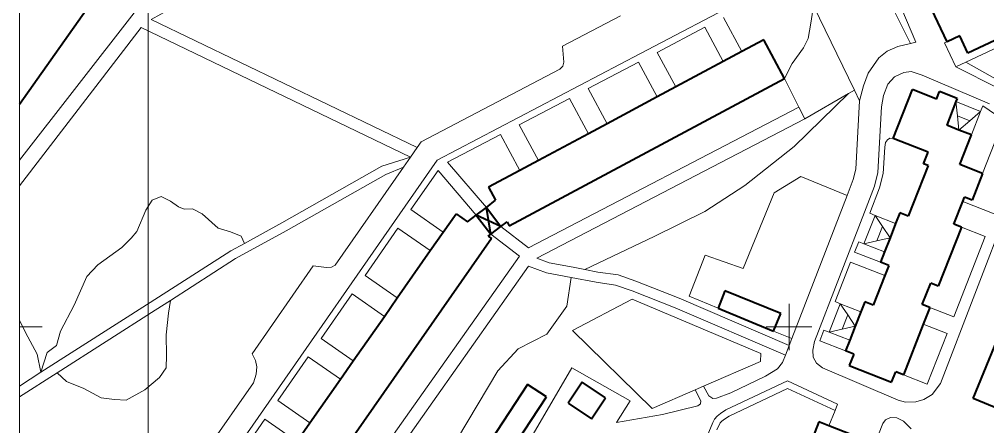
# Model space of a CAD drawing. Extents: x 1000 to 4000, y -5000 to -1000.
# Drawn here: x 1000 to 1251.6, y -3826 to -3720.1 of the extents above; entities that cross this region are included whole.
import ezdxf

# ---------------------------------------------------------------- set-up
doc = ezdxf.new("R2010")
doc.units = 0
doc.header["$MEASUREMENT"] = 0
for name, color, linetype in [('1', 7, 'CONTINUOUS'), ('11', 7, 'CONTINUOUS'), ('24', 7, 'CONTINUOUS'), ('40', 7, 'CONTINUOUS'), ('6', 7, 'CONTINUOUS'), ('7', 7, 'CONTINUOUS'), ('границы команд_1', 10, 'CONTINUOUS')]:
    doc.layers.add(name, color=color, linetype=linetype)

msp = doc.modelspace()

# ---------------------------------------------------------------- linework, layer by layer
at = {"layer": '1', "color": 253, "linetype": 'Continuous', "lineweight": 0}
for p, q in [((1000, -3000), (1000, -4000)), ((1200, -3806.06), (1200, -3794.02)), ((1005.96, -3800), (1000, -3800)), ((1205.96, -3800), (1194.04, -3800))]:
    msp.add_line(p, q, dxfattribs=at)
at = {"layer": '11', "color": 253, "linetype": 'Continuous', "lineweight": 0}
for p, q in [((1218.72, -3700.73), (1231.59, -3726.32)), ((1216.98, -3738.45), (1206.32, -3716.56)), ((1231.59, -3726.32), (1228.29, -3727.13)), ((1225.53, -3728.36), (1223.31, -3730.08)), ((1228.29, -3727.13), (1225.53, -3728.36)), ((1223.31, -3730.08), (1220.55, -3734.04)), ((1245.98, -3731.18), (1260.86, -3739.65)), ((1220.55, -3734.04), (1219.34, -3737.34)), ((1218.34, -3741.25), (1216.98, -3738.45)), ((1219.34, -3737.34), (1218.34, -3741.25)), ((1250.36, -3742.54), (1249.79, -3743.99)), ((1253.69, -3744.82), (1250.36, -3742.54)), ((1196.14, -3765.13), (1203.06, -3760.94)), ((1203.06, -3760.94), (1215.08, -3765.88)), ((1188.09, -3784.86), (1196.14, -3765.13)), ((1215.08, -3765.88), (1200.72, -3803.08)), ((1253.31, -3770.61), (1245.16, -3767.4)), ((1250.98, -3776.54), (1244.82, -3774.11)), ((1242.79, -3797.38), (1250.98, -3776.54)), ((1174.05, -3792.03), (1178.18, -3781.4)), ((1178.18, -3781.4), (1188.09, -3784.86)), ((1143.7, -3801.01), (1159.27, -3792.84)), ((1159.27, -3792.84), (1192.7, -3806.99)), ((1181.57, -3795.14), (1174.05, -3792.03)), ((1236.63, -3794.95), (1242.79, -3797.38)), ((1241.06, -3801.76), (1234.9, -3799.34)), ((1164.46, -3821.24), (1143.7, -3801.01)), ((1200.72, -3803.08), (1196, -3801.12)), ((1235.88, -3814.94), (1241.06, -3801.76)), ((1192.6, -3808.99), (1177.74, -3815.45)), ((1192.7, -3806.99), (1192.6, -3808.99)), ((1229.72, -3812.52), (1235.88, -3814.94)), ((1175.65, -3816.37), (1164.46, -3821.24)), ((1177.74, -3815.45), (1175.65, -3816.37))]:
    msp.add_line(p, q, dxfattribs=at)
at = {"layer": '24', "color": 253, "linetype": 'Continuous', "lineweight": 0}
for p, q in [((1112.48, -3676.39), (1034.27, -3720.14)), ((1230.57, -3692.53), (1161.42, -3728.97)), ((1226.2, -3710.01), (1232.96, -3725.98)), ((1029.85, -3718.37), (1000, -3756.71)), ((1103.35, -3753.41), (1034.27, -3720.14)), ((1156.24, -3719.11), (1141.16, -3727.01)), ((1182.99, -3719.56), (1187.76, -3728.45)), ((1031.62, -3722.21), (1000, -3763.31)), ((1101.61, -3755.92), (1031.62, -3722.21)), ((1178.15, -3722.11), (1165.78, -3728.64)), ((1178.15, -3722.11), (1182.93, -3731.04)), ((1232.96, -3725.98), (1231.59, -3726.32)), ((1240.43, -3726.16), (1241.06, -3725.87)), ((1243.37, -3732.41), (1240.43, -3726.16)), ((1260.94, -3724.13), (1245.98, -3731.18)), ((1141.16, -3727.01), (1141.49, -3731.16)), ((1165.78, -3728.64), (1170.6, -3737.64)), ((1161.42, -3728.97), (1108.58, -3756.66)), ((1141.49, -3731.16), (1141.2, -3732.2)), ((1160.93, -3731.18), (1147.81, -3738.06)), ((1160.93, -3731.18), (1165.78, -3740.23)), ((1245.98, -3731.18), (1243.37, -3732.41)), ((1140.42, -3733.04), (1104.4, -3751.91)), ((1141.2, -3732.2), (1140.42, -3733.04)), ((1227.44, -3734.98), (1229.82, -3733.84)), ((1229.82, -3733.84), (1231.73, -3733.65)), ((1231.73, -3733.65), (1234.58, -3734.6)), ((1243.37, -3732.41), (1254.37, -3737.94)), ((1225.69, -3736.95), (1227.44, -3734.98)), ((1234.58, -3734.6), (1252.11, -3742.02)), ((1147.81, -3738.06), (1152.72, -3747.23)), ((1225.69, -3736.95), (1224.54, -3739.83)), ((1142.96, -3740.6), (1129.87, -3747.46)), ((1142.96, -3740.6), (1147.9, -3749.81)), ((1218.34, -3741.25), (1217.35, -3759.03)), ((1224.54, -3739.83), (1224.03, -3742.8)), ((1132.31, -3779.43), (1202.55, -3742.93)), ((1202.55, -3742.93), (1204.13, -3745.97)), ((1224.03, -3742.8), (1223.07, -3759.9)), ((1134.43, -3782.19), (1204.13, -3745.97)), ((1129.87, -3747.46), (1134.87, -3756.8)), ((1255.59, -3746.75), (1250.32, -3760.14)), ((1125.02, -3750), (1111.29, -3757.19)), ((1125.02, -3750), (1130.05, -3759.38)), ((1225.55, -3751.4), (1225.1, -3752.1)), ((1226.16, -3750.98), (1225.55, -3751.4)), ((1227.09, -3751.01), (1226.16, -3750.98)), ((1103.35, -3753.41), (1101.61, -3755.92)), ((1104.4, -3751.91), (1103.35, -3753.41)), ((1224.86, -3753.28), (1224.48, -3760.12)), ((1225.1, -3752.1), (1224.86, -3753.28)), ((1094.23, -3758.26), (1101.61, -3755.92)), ((1101.61, -3755.92), (1099.8, -3758.52)), ((1108.58, -3756.66), (1037.4, -3858.95)), ((1068.21, -3772.97), (1094.23, -3758.26)), ((1099.8, -3758.52), (1082.06, -3784.02)), ((1095.27, -3760.39), (1099.8, -3758.52)), ((1121.36, -3768.96), (1111.29, -3757.19)), ((1217.35, -3759.03), (1216.68, -3761.7)), ((1069.36, -3775.04), (1095.27, -3760.39)), ((1108.82, -3759.35), (1101.73, -3769.54)), ((1118.73, -3770.96), (1108.82, -3759.35)), ((1223.07, -3759.9), (1222.19, -3763.43)), ((1224.48, -3760.12), (1223.54, -3763.86)), ((1216.68, -3761.7), (1215.08, -3765.88)), ((1222.19, -3763.43), (1219.58, -3770.23)), ((1223.54, -3763.86), (1221, -3770.5)), ((1258.58, -3764.56), (1239.35, -3814.74)), ((1101.73, -3769.54), (1110.12, -3775.41)), ((1219.58, -3770.23), (1206.61, -3803.82)), ((1221, -3770.5), (1222.35, -3771.03)), ((1058.47, -3778.31), (1068.21, -3772.97)), ((1125.15, -3773.94), (1132.31, -3779.43)), ((1056.13, -3782.28), (1069.36, -3775.04)), ((1098.39, -3774.34), (1089.82, -3786.65)), ((1098.39, -3774.34), (1106.78, -3780.2)), ((1122.53, -3775.94), (1129.96, -3781.64)), ((1054.93, -3780.24), (1058.47, -3778.31)), ((1218.1, -3777.88), (1217.04, -3780.57)), ((1219.45, -3778.41), (1218.1, -3777.88)), ((1034.02, -3793.68), (1054.93, -3780.24)), ((1039.71, -3909.38), (1129.96, -3781.64)), ((1217.04, -3780.57), (1223.75, -3783.21)), ((1039.25, -3793.13), (1056.13, -3782.28)), ((1076.36, -3784.17), (1060.46, -3807.01)), ((1076.36, -3784.17), (1079.83, -3784.6)), ((1081.11, -3784.49), (1082.06, -3784.02)), ((1134.43, -3782.19), (1137.66, -3783.4)), ((1137.66, -3783.4), (1143.91, -3784.53)), ((1216, -3783.21), (1211.97, -3793.47)), ((1216, -3783.21), (1224.88, -3786.7)), ((1044.99, -3907.85), (1132.3, -3784.28)), ((1079.83, -3784.6), (1081.11, -3784.49)), ((1089.82, -3786.65), (1098.18, -3792.5)), ((1132.3, -3784.28), (1136.94, -3786.01)), ((1136.94, -3786.01), (1143.42, -3787.18)), ((1143.91, -3784.53), (1146.91, -3785.11)), ((1146.91, -3785.11), (1150.34, -3785.78)), ((1150.34, -3785.78), (1155.58, -3786.53)), ((1155.58, -3786.53), (1160.19, -3788.16)), ((1143.42, -3787.18), (1149.89, -3788.44)), ((1149.89, -3788.44), (1154.93, -3789.16)), ((1154.93, -3789.16), (1159.25, -3790.69)), ((1160.19, -3788.16), (1171.43, -3792.59)), ((1086.48, -3791.45), (1078.43, -3803.02)), ((1086.48, -3791.45), (1094.84, -3797.29)), ((1159.25, -3790.69), (1170.4, -3795.09)), ((1005.62, -3811.82), (1034.02, -3793.68)), ((1035.3, -3795.66), (1039.25, -3793.13)), ((1171.43, -3792.59), (1200.04, -3804.85)), ((1211.97, -3793.47), (1213.32, -3794)), ((1009.81, -3811.95), (1035.3, -3795.66)), ((1170.4, -3795.09), (1199.06, -3807.37)), ((1207.98, -3803.62), (1209.07, -3800.85)), ((1209.07, -3800.85), (1210.42, -3801.38)), ((1078.43, -3803.02), (1086.76, -3808.84)), ((1200.72, -3803.08), (1200.04, -3804.85)), ((1206.23, -3806.11), (1206.61, -3803.82)), ((1214.68, -3806.26), (1207.98, -3803.62)), ((1200.04, -3804.85), (1199.06, -3807.37)), ((1206.29, -3807.91), (1206.23, -3806.11)), ((1060.46, -3807.01), (1061.37, -3808.77)), ((1061.37, -3808.77), (1061.7, -3810.44)), ((1075.09, -3807.82), (1067.17, -3819.2)), ((1075.09, -3807.82), (1083.42, -3813.64)), ((1198.32, -3809.3), (1197.02, -3810.91)), ((1199.06, -3807.37), (1198.32, -3809.3)), ((1207.16, -3809.5), (1206.29, -3807.91)), ((1000, -3815.42), (1005.62, -3811.82)), ((1061.7, -3810.44), (1061.54, -3812.34)), ((1143.6, -3810.7), (1133.55, -3827.94)), ((1158.7, -3819.29), (1143.6, -3810.7)), ((1197.02, -3810.91), (1193.91, -3812.87)), ((1208.68, -3810.65), (1207.16, -3809.5)), ((1228.39, -3819.11), (1208.68, -3810.65)), ((1000, -3818.22), (1009.81, -3811.95)), ((1061.54, -3812.34), (1060.8, -3814.57)), ((1199.62, -3814.04), (1183.58, -3821.63)), ((1193.91, -3812.87), (1184.85, -3817.2)), ((1212.61, -3820.13), (1199.62, -3814.04)), ((1060.8, -3814.57), (1039.55, -3845.1)), ((1175.65, -3816.37), (1177.1, -3819.3)), ((1179.2, -3817.99), (1177.74, -3815.45)), ((1199.63, -3816.04), (1184.47, -3823.21)), ((1211.95, -3821.81), (1199.63, -3816.04)), ((1239.35, -3814.74), (1237.16, -3817.59)), ((1067.17, -3819.2), (1075.48, -3825)), ((1155.15, -3824.93), (1158.7, -3819.29)), ((1177.1, -3819.3), (1176.97, -3820.04)), ((1180.16, -3818.64), (1179.2, -3817.99)), ((1181.13, -3818.6), (1180.16, -3818.64)), ((1184.85, -3817.2), (1181.13, -3818.6)), ((1230.3, -3819.59), (1228.39, -3819.11)), ((1235.06, -3818.92), (1232.97, -3819.49)), ((1237.16, -3817.59), (1235.06, -3818.92)), ((1176.27, -3820.57), (1167.12, -3822.8)), ((1176.97, -3820.04), (1176.27, -3820.57)), ((1183.58, -3821.63), (1182.21, -3822.53)), ((1211.95, -3821.81), (1210.38, -3825.77)), ((1212.61, -3820.13), (1211.95, -3821.81)), ((1232.97, -3819.49), (1230.3, -3819.59)), ((1063.83, -3824), (1055.5, -3835.98)), ((1063.83, -3824), (1072.13, -3829.79)), ((1167.12, -3822.8), (1155.15, -3824.93)), ((1180.61, -3824.03), (1180.2, -3824.88)), ((1181.3, -3823.22), (1180.61, -3824.03)), ((1182.21, -3822.53), (1181.3, -3823.22)), ((1183.25, -3824), (1182.54, -3824.54)), ((1184.47, -3823.21), (1183.25, -3824)), ((1225.1, -3824.16), (1224.37, -3825.18)), ((1226.37, -3823.56), (1225.1, -3824.16)), ((1228, -3823.66), (1226.37, -3823.56)), ((1229.72, -3824.56), (1228, -3823.66)), ((1167.2, -3855.89), (1180.2, -3824.88)), ((1182.13, -3825.02), (1181.27, -3826.84)), ((1182.54, -3824.54), (1182.13, -3825.02)), ((1224.37, -3825.18), (1222.29, -3830.47)), ((1231.78, -3826.53), (1229.72, -3824.56))]:
    msp.add_line(p, q, dxfattribs=at)
at = {"layer": '40', "color": 253, "linetype": 'Continuous', "lineweight": 0}
for p, q in [((1205.64, -3721.08), (1206.32, -3716.56)), ((1205, -3725.03), (1205.64, -3721.08)), ((1203.79, -3727.44), (1205, -3725.03)), ((1200.81, -3731.54), (1203.79, -3727.44)), ((1198.83, -3735.41), (1200.81, -3731.54)), ((1202.55, -3742.93), (1198.83, -3735.41)), ((1215.47, -3739.33), (1216.98, -3738.45)), ((1215.47, -3739.33), (1201.36, -3753.16)), ((1204.13, -3745.97), (1215.47, -3739.33)), ((1201.36, -3753.16), (1188.49, -3763.3)), ((1188.49, -3763.3), (1178.15, -3769.99)), ((1034.48, -3767.07), (1036.82, -3766.1)), ((1036.82, -3766.1), (1039.31, -3767.31)), ((1032.87, -3769.72), (1034.48, -3767.07)), ((1039.31, -3767.31), (1041.33, -3768.84)), ((1041.33, -3768.84), (1042.86, -3769.4)), ((1030.54, -3775.19), (1032.87, -3769.72)), ((1042.86, -3769.4), (1044.95, -3769.32)), ((1044.95, -3769.32), (1047.53, -3770.61)), ((1047.53, -3770.61), (1051.63, -3774.39)), ((1178.15, -3769.99), (1164.92, -3776.51)), ((1029.01, -3776.96), (1030.54, -3775.19)), ((1051.63, -3774.39), (1054.86, -3775.27)), ((1054.86, -3775.27), (1057.67, -3776.48)), ((1057.67, -3776.48), (1058.47, -3778.31)), ((1164.92, -3776.51), (1146.91, -3785.11)), ((1026.59, -3779.37), (1029.01, -3776.96)), ((1020.39, -3783.88), (1026.59, -3779.37)), ((1017.57, -3786.93), (1020.39, -3783.88)), ((1014.27, -3794.41), (1017.57, -3786.93)), ((1143.42, -3787.18), (1142.3, -3794.66)), ((1039.25, -3793.13), (1038.75, -3796.42)), ((1010.65, -3801.16), (1014.27, -3794.41)), ((1038.75, -3796.42), (1038.19, -3802.13)), ((1142.3, -3794.66), (1137.04, -3801.9)), ((1002.24, -3802.62), (1000, -3798.34)), ((1009.68, -3804.86), (1010.65, -3801.16)), ((1004.62, -3807.09), (1002.24, -3802.62)), ((1038.19, -3802.13), (1038.27, -3807.43)), ((1137.04, -3801.9), (1129.61, -3805.7)), ((1005.62, -3811.82), (1007.2, -3806.66)), ((1007.2, -3806.66), (1009.68, -3804.86)), ((1129.61, -3805.7), (1124.35, -3811.5)), ((1005.62, -3811.82), (1004.62, -3807.09)), ((1038.27, -3807.43), (1038.11, -3810.65)), ((1038.11, -3810.65), (1036.41, -3813.22)), ((1124.35, -3811.5), (1113.83, -3829.07)), ((1012.26, -3814.19), (1009.81, -3811.95)), ((1016.77, -3816.04), (1012.26, -3814.19)), ((1036.41, -3813.22), (1032.63, -3816.44)), ((1021.28, -3818.45), (1016.77, -3816.04)), ((1032.63, -3816.44), (1027.72, -3819.09)), ((1024.74, -3818.93), (1021.28, -3818.45)), ((1027.72, -3819.09), (1024.74, -3818.93))]:
    msp.add_line(p, q, dxfattribs=at)
at = {"layer": '6', "color": 253, "linetype": 'Continuous', "lineweight": 40}
for p, q in [((1000, -3742.15), (1022.29, -3710.53)), ((1241.06, -3725.87), (1234.4, -3711.74)), ((1263.22, -3720.97), (1246.48, -3728.85)), ((1193.46, -3725.39), (1187.76, -3728.45)), ((1198.83, -3735.41), (1193.46, -3725.39)), ((1244.35, -3724.32), (1241.06, -3725.87)), ((1246.48, -3728.85), (1244.35, -3724.32)), ((1187.76, -3728.45), (1182.93, -3731.04)), ((1182.93, -3731.04), (1170.6, -3737.64)), ((1127.32, -3773.73), (1198.83, -3735.41)), ((1170.6, -3737.64), (1165.78, -3740.23)), ((1227.09, -3751.01), (1232.08, -3738.33)), ((1238.33, -3740.79), (1232.08, -3738.33)), ((1238.33, -3740.79), (1239.09, -3738.85)), ((1243.69, -3740.66), (1239.09, -3738.85)), ((1165.78, -3740.23), (1152.72, -3747.23)), ((1243.37, -3741.46), (1240.97, -3747.59)), ((1243.69, -3740.66), (1243.37, -3741.46)), ((1152.72, -3747.23), (1147.9, -3749.81)), ((1244.17, -3748.85), (1240.97, -3747.59)), ((1247.38, -3750.11), (1244.17, -3748.85)), ((1147.9, -3749.81), (1134.87, -3756.8)), ((1236.14, -3754.56), (1227.09, -3751.01)), ((1244.36, -3757.8), (1247.38, -3750.11)), ((1234.94, -3757.61), (1236.14, -3754.56)), ((1134.87, -3756.8), (1130.05, -3759.38)), ((1236.13, -3758.08), (1230.96, -3771.23)), ((1236.13, -3758.08), (1234.94, -3757.61)), ((1250.32, -3760.14), (1244.36, -3757.8)), ((1130.05, -3759.38), (1121.95, -3763.72)), ((1250.32, -3760.14), (1247.59, -3767.09)), ((1121.95, -3763.72), (1123.77, -3767.12)), ((1245.16, -3767.4), (1245.59, -3766.31)), ((1247.59, -3767.09), (1245.59, -3766.31)), ((1118.73, -3770.96), (1121.36, -3768.96)), ((1121.36, -3768.96), (1123.77, -3767.12)), ((1122.53, -3775.94), (1121.36, -3768.96)), ((1121.36, -3768.96), (1125.15, -3773.94)), ((1242.83, -3773.33), (1245.16, -3767.4)), ((1110.12, -3775.41), (1113.47, -3770.62)), ((1113.47, -3770.62), (1116.45, -3772.7)), ((1116.45, -3772.7), (1118.73, -3770.96)), ((1118.73, -3770.96), (1122.53, -3775.94)), ((1125.15, -3773.94), (1118.73, -3770.96)), ((1228.8, -3770.37), (1227.71, -3773.14)), ((1230.96, -3771.23), (1228.8, -3770.37)), ((1122.53, -3775.94), (1125.15, -3773.94)), ((1125.15, -3773.94), (1126.77, -3772.71)), ((1126.77, -3772.71), (1127.32, -3773.73)), ((1227.71, -3773.14), (1226.26, -3776.83)), ((1244.82, -3774.11), (1238.8, -3789.43)), ((1244.82, -3774.11), (1242.83, -3773.33)), ((1106.78, -3780.2), (1110.12, -3775.41)), ((1121.84, -3776.46), (1122.53, -3775.94)), ((1121.84, -3776.46), (1122.71, -3777.07)), ((1122.71, -3777.07), (1076, -3843.94)), ((1226.26, -3776.83), (1224.81, -3780.52)), ((1098.18, -3792.5), (1106.78, -3780.2)), ((1224.81, -3780.52), (1223.75, -3783.21)), ((1225.92, -3784.07), (1223.75, -3783.21)), ((1225.92, -3784.07), (1224.88, -3786.7)), ((1224.88, -3786.7), (1221.86, -3794.38)), ((1234.63, -3794.17), (1236.81, -3788.64)), ((1238.8, -3789.43), (1236.81, -3788.64)), ((1183.36, -3790.68), (1181.57, -3795.14)), ((1197.85, -3796.52), (1183.36, -3790.68)), ((1094.84, -3797.29), (1098.18, -3792.5)), ((1219.69, -3793.53), (1218.67, -3796.11)), ((1221.86, -3794.38), (1219.69, -3793.53)), ((1236.63, -3794.95), (1234.63, -3794.17)), ((1181.57, -3795.14), (1196, -3801.12)), ((1196, -3801.12), (1197.85, -3796.52)), ((1218.67, -3796.11), (1217.22, -3799.8)), ((1236.63, -3794.95), (1234.9, -3799.34)), ((1247.82, -3818.65), (1256.97, -3796.47)), ((1086.76, -3808.84), (1094.84, -3797.29)), ((1234.9, -3799.34), (1229.72, -3812.52)), ((1217.22, -3799.8), (1215.77, -3803.49)), ((1215.77, -3803.49), (1214.68, -3806.26)), ((1216.85, -3807.11), (1214.68, -3806.26)), ((1083.42, -3813.64), (1086.76, -3808.84)), ((1216.85, -3807.11), (1215.67, -3810.11)), ((1215.67, -3810.11), (1226.67, -3814.43)), ((1226.67, -3814.43), (1227.73, -3811.73)), ((1229.72, -3812.52), (1227.73, -3811.73)), ((1075.48, -3825), (1083.42, -3813.64)), ((1146.21, -3814.41), (1142.58, -3819.84)), ((1152.33, -3818.51), (1146.21, -3814.41)), ((1132.08, -3815.05), (1108.04, -3851.57)), ((1136.96, -3818.25), (1132.08, -3815.05)), ((1129.18, -3830.06), (1136.96, -3818.25)), ((1148.7, -3823.94), (1152.33, -3818.51)), ((1254.77, -3821.52), (1247.82, -3818.65)), ((1142.58, -3819.84), (1148.7, -3823.94)), ((1072.13, -3829.79), (1075.48, -3825)), ((1207.77, -3824.74), (1204.42, -3833.23)), ((1210.38, -3825.77), (1207.77, -3824.74)), ((1222.29, -3830.47), (1210.38, -3825.77))]:
    msp.add_line(p, q, dxfattribs=at)
at = {"layer": '7', "color": 253, "linetype": 'Continuous', "lineweight": 0}
for p, q in [((1249.79, -3743.99), (1243.37, -3741.46)), ((1243.37, -3741.46), (1243.77, -3745.16)), ((1246.98, -3746.42), (1249.79, -3743.99)), ((1247.38, -3750.11), (1249.79, -3743.99)), ((1243.77, -3745.16), (1244.17, -3748.85)), ((1243.77, -3745.16), (1246.98, -3746.42)), ((1244.17, -3748.85), (1246.98, -3746.42)), ((1219.45, -3778.41), (1222.35, -3771.03)), ((1222.35, -3771.03), (1227.71, -3773.14)), ((1222.35, -3771.03), (1224.3, -3773.93)), ((1224.3, -3773.93), (1222.85, -3777.62)), ((1224.3, -3773.93), (1226.26, -3776.83)), ((1222.85, -3777.62), (1219.45, -3778.41)), ((1224.81, -3780.52), (1219.45, -3778.41)), ((1226.26, -3776.83), (1222.85, -3777.62)), ((1226.26, -3776.83), (1226.26, -3776.83)), ((1210.42, -3801.38), (1213.32, -3794)), ((1213.32, -3794), (1218.67, -3796.11)), ((1213.32, -3794), (1215.27, -3796.9)), ((1215.27, -3796.9), (1213.82, -3800.59)), ((1215.27, -3796.9), (1217.22, -3799.8)), ((1213.82, -3800.59), (1210.42, -3801.38)), ((1215.77, -3803.49), (1210.42, -3801.38)), ((1217.22, -3799.8), (1213.82, -3800.59)), ((1217.22, -3799.8), (1217.22, -3799.8))]:
    msp.add_line(p, q, dxfattribs=at)
at = {"layer": 'границы команд_1', "color": 251, "lineweight": 0}
msp.add_lwpolyline([(1033.44, -1863.26), (3102.46, -1863.26), (3102.46, -4710.9), (1033.44, -4710.9)], close=True, dxfattribs=at)

doc.saveas('drawing.dxf')
